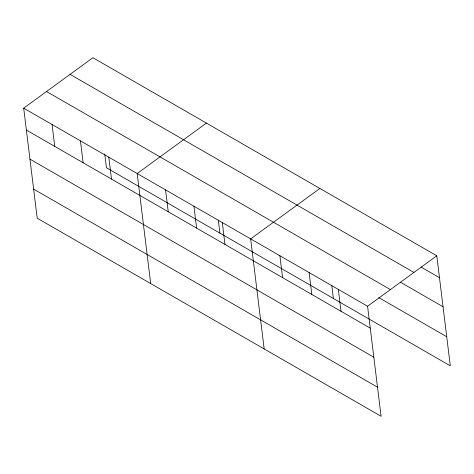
<?xml version="1.0" encoding="UTF-8"?>
<svg xmlns="http://www.w3.org/2000/svg" width="474" height="474" viewBox="0 0 474 474"><rect width="100%" height="100%" fill="white"/><g stroke="black" fill="none" stroke-linecap="round" stroke-linejoin="round"><path stroke-width="0.71" d="M23.7 108.173L367.575 306.245L381.084 416.279L37.209 218.206L23.7 108.173L92.916 57.721L436.791 255.794L450.3 365.827L106.425 167.755L104.73 153.937M206.397 123.086L137.176 173.537L150.691 283.571M319.873 188.451L250.657 238.902L264.166 348.935M367.575 306.245L436.791 255.794M421.048 267.063L439.475 277.681M70.075 74.371L413.95 272.443M400.477 282.243L443.048 306.767M46.541 91.523L390.416 289.596M378.738 297.577L446.727 336.736M26.39 130.06L370.259 328.132M29.957 159.151L373.832 357.218M33.636 189.12L377.511 387.187M338.341 289.407L341.031 311.294M331.776 285.389L333.382 298.484M309.113 272.574L311.803 294.461M279.885 255.735L282.575 277.622M222.288 222.561L224.972 244.448M218.295 220.031L219.906 233.119M193.919 206.22L196.603 228.107M165.55 189.878L168.234 211.765M108.807 157.196L111.497 179.083M80.438 140.855L83.128 162.742M52.069 124.514L54.759 146.401"/></g></svg>
